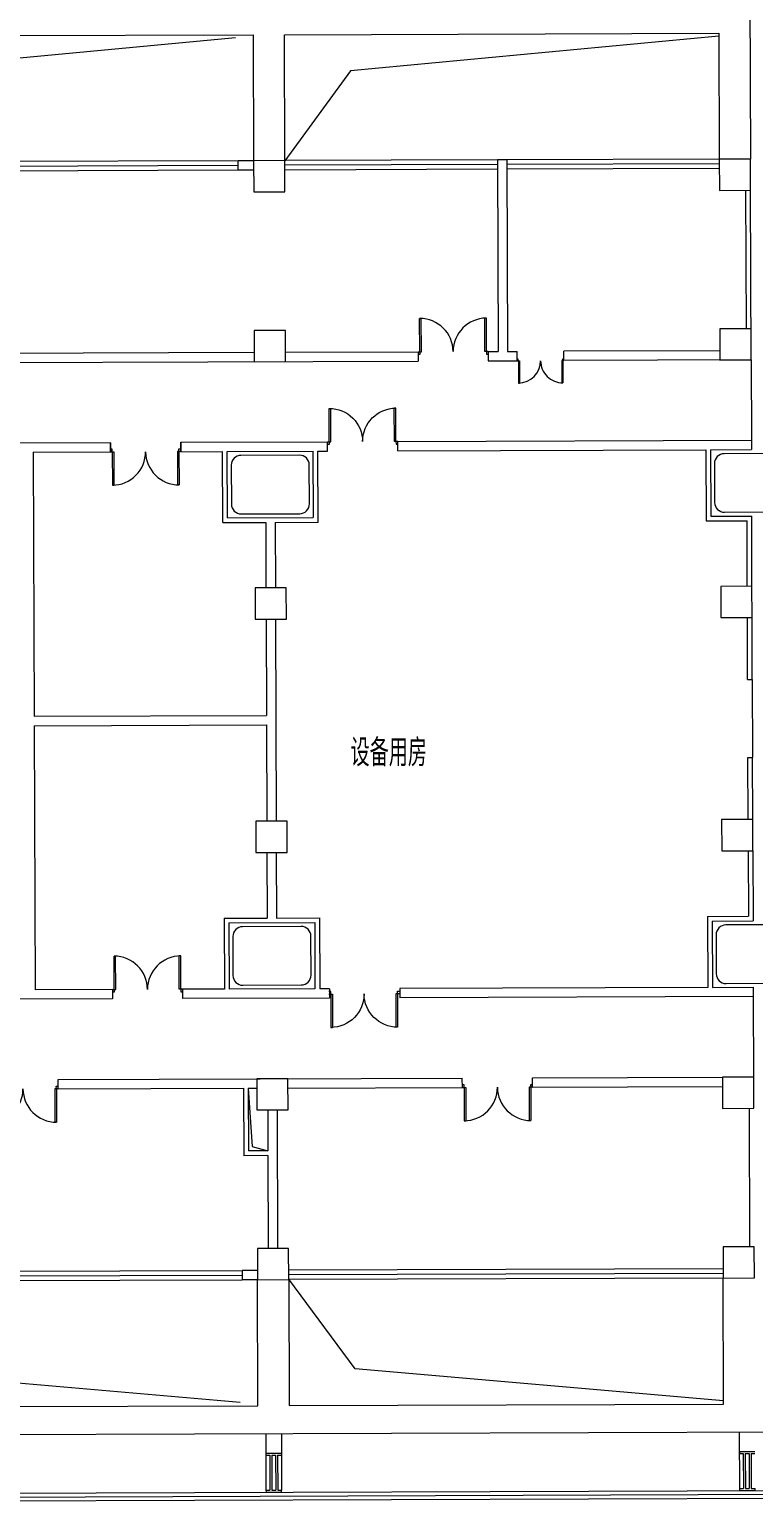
# Model space of a CAD drawing. Header units: millimetres. Extents: x 395197 to 699875, y 745 to 708816.
# Drawn here: x 461923 to 480476, y 551103 to 588886 of the extents above; entities that cross this region are included whole.
import ezdxf

# ---------------------------------------------------------------- set-up
doc = ezdxf.new("R2010")
doc.units = ezdxf.units.MM
for name, color, linetype, lineweight in [('1', 253, 'Continuous', 9), ('2', 253, 'Continuous', 9), ('3', 3, 'Continuous', 9), ('4', 4, 'Continuous', 9), ('5', 5, 'Continuous', 9), ('ARDOOR', 252, 'Continuous', 9), ('ARWALL', 7, 'Continuous', 9), ('C-NAME', 13, 'Continuous', 9), ('STAIR', 2, 'Continuous', 9)]:
    doc.layers.add(name, color=color, linetype=linetype, lineweight=lineweight)
doc.styles.add('ECADI', font='hzs.shx', dxfattribs={"width": 0.7, "bigfont": 'hztxt.shx'})

# ---------------------------------------------------------------- blocks, each defined once
blk = doc.blocks.new('AUD05D1S')
for p, q in [((-0.95, 0), (-0.95, 0.95)), ((-0.95, 0.95), (-0.904, 0.95)), ((-0.904, 0), (-0.904, 0.95)), ((0.95, 0.95), (0.904, 0.95)), ((0.904, 0), (0.904, 0.95)), ((0.95, 0), (0.95, 0.95)), ((-0.95, 0), (-0.904, 0)), ((0.95, 0), (0.904, 0))]:
    blk.add_line(p, q)
for points in [[(-1, 0), (-0.95, 0), (-0.95, -0.075), (-1, -0.075)], [(1, 0), (0.95, 0), (0.95, -0.075), (1, -0.075)]]:
    blk.add_lwpolyline(points)
for centre, start, end in [((-0.95, 0), 0, 90), ((0.95, 0), 90, 180)]:
    blk.add_arc(centre, 0.95, start, end)

msp = doc.modelspace()

# ---------------------------------------------------------------- linework, layer by layer
at = {"layer": '1', "extrusion": (-3.52896e-06, 4.65939e-05, 1)}
for p, q in [((480417, 580415, 0), (480424, 578355, 0)), ((480445, 572225, 0), (480452, 570225, 0)), ((480481, 562035, 0), (480474, 564095, 0)), ((467528, 561750, 0), (467633, 560257, 0)), ((467633, 560257, 0), (468033, 560141, 0))]:
    msp.add_line(p, q, dxfattribs=at)
at = {"layer": '2', "extrusion": (-3.52896e-06, 4.65939e-05, 1)}
for p, q in [((467273, 585519, 0), (456473, 585482, 0)), ((467274, 585279, 0), (456474, 585242, 0)), ((473912, 585543, 0), (468465, 585524, 0)), ((473913, 585303, 0), (468466, 585284, 0)), ((479599, 585562, 0), (474152, 585543, 0)), ((479600, 585321, 0), (474153, 585303, 0)), ((456572, 557042, 0), (467372, 557079, 0)), ((456573, 556922, 0), (467372, 556959, 0)), ((479698, 557122, 0), (468564, 557083, 0)), ((479698, 557002, 0), (468564, 556963, 0)), ((456573, 556801, 0), (467373, 556839, 0)), ((479699, 556882, 0), (468570, 556843, 0)), ((467978, 552894, 0), (467983, 551444, 0)), ((468378, 552895, 0), (468383, 551445, 0)), ((480112, 552936, 0), (480117, 551486, 0))]:
    msp.add_line(p, q, dxfattribs=at)
at = {"layer": '3', "color": 252, "extrusion": (-3.52896e-06, 4.65939e-05, 1)}
for p, q in [((480380, 591012, 0), (480399, 585565, 0)), ((467654, 588751, 0), (467665, 585520, 0)), ((468465, 585517, 0), (468454, 588753, 0)), ((479588, 588792, 0), (479599, 585562, 0)), ((467776, 553611, 0), (467765, 556841, 0)), ((468565, 556850, 0), (468576, 553613, 0)), ((479710, 553652, 0), (479699, 556882, 0)), ((443011, 552807, 0), (534301, 553125, 0)), ((441957, 551103, 0), (530385, 551411, 0)), ((442044, 551204, 0), (530385, 551511, 0)), ((442130, 551304, 0), (530385, 551611, 0))]:
    msp.add_line(p, q, dxfattribs=at)
at = {"layer": '4', "color": 4, "extrusion": (-3.52896e-06, 4.65939e-05, 1)}
for p, q in [((467273, 585399, 0), (456474, 585362, 0)), ((473912, 585423, 0), (468465, 585404, 0)), ((479599, 585441, 0), (474152, 585423, 0))]:
    msp.add_line(p, q, dxfattribs=at)
at = {"layer": '4', "color": 252, "extrusion": (-3.52896e-06, 4.65939e-05, 1)}
for p, q in [((467980, 552394, 0), (468380, 552395, 0)), ((467980, 552394, 0), (467980, 552344, 0)), ((468380, 552395, 0), (468380, 552345, 0)), ((480114, 552436, 0), (480514, 552437, 0)), ((480114, 552436, 0), (480114, 552386, 0)), ((480114, 552386, 0), (480214, 552386, 0)), ((480214, 552386, 0), (480217, 551486, 0)), ((480264, 552387, 0), (480267, 551487, 0)), ((480264, 552387, 0), (480364, 552387, 0)), ((480364, 552387, 0), (480367, 551487, 0)), ((480414, 552387, 0), (480417, 551487, 0)), ((480414, 552387, 0), (480514, 552387, 0)), ((467980, 552344, 0), (468080, 552344, 0)), ((468080, 552344, 0), (468083, 551444, 0)), ((468130, 552344, 0), (468230, 552345, 0)), ((468130, 552344, 0), (468133, 551444, 0)), ((468230, 552345, 0), (468233, 551445, 0)), ((468280, 552345, 0), (468380, 552345, 0)), ((468280, 552345, 0), (468283, 551445, 0)), ((467983, 551444, 0), (468083, 551444, 0)), ((468133, 551444, 0), (468233, 551445, 0)), ((468283, 551445, 0), (468383, 551445, 0)), ((480117, 551486, 0), (480217, 551486, 0)), ((480267, 551487, 0), (480367, 551487, 0)), ((480417, 551487, 0), (480517, 551487, 0))]:
    msp.add_line(p, q, dxfattribs=at)
at = {"layer": '4', "color": 252, "extrusion": (-3.52896e-06, 4.65939e-05, 1), "elevation": 33}
for points in [[(467983, 551444), (467984, 551394), (468384, 551395), (468383, 551445)], [(480117, 551486), (480117, 551436), (480517, 551437), (480517, 551487)]]:
    msp.add_lwpolyline(points, dxfattribs=at)
at = {"layer": '5', "color": 252, "extrusion": (-3.52896e-06, 4.65939e-05, 1), "elevation": 33, "flags": 128}
for points in [[(467204, 588668), (457765, 587779), (456081, 585474)], [(479588, 588711), (470149, 587822), (468465, 585517)], [(467326, 553690), (457881, 554514), (456181, 556807)], [(479710, 553733), (470265, 554557), (468565, 556850)]]:
    msp.add_lwpolyline(points, dxfattribs=at)
at = {"layer": 'ARDOOR', "color": 0, "extrusion": (-3.52896e-06, 4.65939e-05, 1)}
for p, q in [((467665, 585521, 0), (467273, 585519, 0)), ((467274, 585279, 0), (467273, 585519, 0)), ((467666, 585281, 0), (467274, 585279, 0)), ((467764, 557080, 0), (467372, 557079, 0)), ((467372, 557079, 0), (467373, 556839, 0)), ((467765, 556840, 0), (467373, 556839, 0))]:
    msp.add_line(p, q, dxfattribs=at)
at = {"layer": 'ARWALL', "color": 252, "extrusion": (-3.52896e-06, 4.65939e-05, 1)}
for p, q in [((473912, 585543, 0), (473929, 580633, 0)), ((474152, 585543, 0), (473912, 585543, 0)), ((474152, 585543, 0), (474169, 580633, 0)), ((480294, 581215, 0), (480282, 584765, 0)), ((480417, 580415, 0), (480401, 584765, 0)), ((458148, 580578, 0), (467682, 580611, 0)), ((458149, 580338, 0), (471880, 580385, 0)), ((468482, 580614, 0), (471879, 580625, 0)), ((471879, 580625, 0), (471880, 580385, 0)), ((473679, 580632, 0), (473929, 580633, 0)), ((473679, 580632, 0), (473680, 580392, 0)), ((473680, 580392, 0), (474420, 580394, 0)), ((474169, 580633, 0), (474419, 580634, 0)), ((474420, 580394, 0), (474419, 580634, 0)), ((479616, 580652, 0), (475619, 580638, 0)), ((475620, 580398, 0), (475619, 580638, 0)), ((480417, 580415, 0), (475620, 580398, 0)), ((453391, 578261, 0), (463998, 578298, 0)), ((463999, 578061, 0), (463998, 578299, 0)), ((463999, 578058, 0), (463998, 578298, 0)), ((463998, 578288, 0), (463999, 578058, 0)), ((465798, 578304, 0), (469560, 578317, 0)), ((465799, 578064, 0), (465798, 578304, 0)), ((465798, 578294, 0), (465799, 578064, 0)), ((466991, 578068, 0), (469191, 578076, 0)), ((469197, 576377, 0), (469191, 578079, 0)), ((469317, 576257, 0), (469311, 578079, 0)), ((469311, 578076, 0), (469561, 578077, 0)), ((469561, 578077, 0), (469560, 578317, 0)), ((471360, 578324, 0), (480424, 578355, 0)), ((471361, 578087, 0), (471360, 578327, 0)), ((471361, 578087, 0), (479255, 578114, 0)), ((479255, 578111, 0), (479261, 576291, 0)), ((479375, 578114, 0), (480425, 578117, 0)), ((479375, 578114, 0), (479381, 576412, 0)), ((480424, 578355, 0), (480425, 578117, 0)), ((462019, 578054, 0), (463999, 578061, 0)), ((462019, 578054, 0), (462043, 571281, 0)), ((465799, 578064, 0), (466871, 578068, 0)), ((466877, 576249, 0), (466871, 578070, 0)), ((466997, 576369, 0), (466991, 578071, 0)), ((466878, 576248, 0), (467977, 576252, 0)), ((466997, 576369, 0), (469196, 576376, 0)), ((467977, 576252, 0), (467983, 574572, 0)), ((468217, 576253, 0), (469317, 576257, 0)), ((468217, 576253, 0), (468223, 574573, 0)), ((479261, 576291, 0), (480311, 576295, 0)), ((479381, 576412, 0), (480431, 576415, 0)), ((480317, 574615, 0), (480311, 576295, 0)), ((480437, 574615, 0), (480431, 576415, 0)), ((467986, 573772, 0), (467995, 571302, 0)), ((468226, 573773, 0), (468244, 568592, 0)), ((480325, 572224, 0), (480320, 573815, 0)), ((480445, 572225, 0), (480440, 573815, 0)), ((480325, 572224, 0), (480445, 572225, 0)), ((462043, 571281, 0), (467995, 571302, 0)), ((462043, 571041, 0), (467995, 571062, 0)), ((462043, 571041, 0), (462067, 564271, 0)), ((467995, 571062, 0), (468004, 568591, 0)), ((480338, 568634, 0), (480332, 570225, 0)), ((480332, 570225, 0), (480452, 570225, 0)), ((480458, 568635, 0), (480452, 570225, 0)), ((468007, 567791, 0), (468013, 566111, 0)), ((468247, 567792, 0), (468253, 566111, 0)), ((480341, 567834, 0), (480347, 566155, 0)), ((480461, 567835, 0), (480468, 566035, 0)), ((466913, 566107, 0), (468013, 566111, 0)), ((466913, 566106, 0), (466919, 564288, 0)), ((467033, 565987, 0), (467039, 564288, 0)), ((467034, 565987, 0), (469233, 565995, 0)), ((468253, 566111, 0), (469352, 566115, 0)), ((469233, 565994, 0), (469239, 564296, 0)), ((469353, 566115, 0), (469359, 564296, 0)), ((479297, 566150, 0), (479303, 564331, 0)), ((479298, 566151, 0), (480347, 566155, 0)), ((479417, 566031, 0), (479423, 564333, 0)), ((479418, 566031, 0), (480468, 566035, 0)), ((464047, 564278, 0), (462067, 564271, 0)), ((464047, 564278, 0), (464048, 564038, 0)), ((466918, 564288, 0), (465847, 564284, 0)), ((465847, 564284, 0), (465848, 564044, 0)), ((469238, 564296, 0), (467039, 564288, 0)), ((469609, 564297, 0), (469359, 564296, 0)), ((469609, 564297, 0), (469610, 564057, 0)), ((479303, 564331, 0), (471409, 564303, 0)), ((471409, 564303, 0), (471410, 564063, 0)), ((479423, 564333, 0), (480473, 564336, 0)), ((480474, 564095, 0), (480473, 564336, 0)), ((464048, 564038, 0), (453441, 564001, 0)), ((469610, 564057, 0), (465848, 564044, 0)), ((480474, 564095, 0), (471410, 564063, 0)), ((462655, 561973, 0), (473014, 562009, 0)), ((462656, 561733, 0), (462655, 561973, 0)), ((473015, 561769, 0), (473014, 562009, 0)), ((474814, 562015, 0), (479681, 562032, 0)), ((474815, 561775, 0), (474814, 562015, 0)), ((462656, 561733, 0), (467408, 561749, 0)), ((467408, 561749, 0), (467414, 560019, 0)), ((467528, 561750, 0), (467533, 560140, 0)), ((467528, 561750, 0), (467748, 561750, 0)), ((468548, 561753, 0), (473015, 561769, 0)), ((474815, 561775, 0), (479682, 561792, 0)), ((468030, 561191, 0), (468033, 560141, 0)), ((468270, 561192, 0), (468282, 557642, 0)), ((480364, 561234, 0), (480376, 557684, 0)), ((468034, 560021, 0), (467414, 560019, 0)), ((468033, 560141, 0), (467533, 560140, 0)), ((468034, 560021, 0), (468042, 557641, 0))]:
    msp.add_line(p, q, dxfattribs=at)
at = {"layer": 'ARWALL', "color": 252, "extrusion": (-3.52896e-06, 4.65939e-05, 1), "elevation": 33}
for points in [[(467668, 584721), (468468, 584724), (468465, 585524), (467665, 585521)], [(479602, 584762), (480402, 584765), (480399, 585565), (479599, 585562)], [(467683, 580371), (468483, 580374), (468480, 581174), (467680, 581171)], [(479617, 580412), (480417, 580415), (480414, 581215), (479614, 581212)], [(467706, 573771), (468506, 573774), (468503, 574574), (467703, 574571)], [(479640, 573812), (480440, 573815), (480437, 574615), (479637, 574612)], [(479661, 567832), (480461, 567835), (480458, 568635), (479658, 568632)], [(467727, 567790), (468527, 567793), (468524, 568593), (467724, 568590)], [(467750, 561190), (468550, 561193), (468547, 561993), (467747, 561990)], [(479684, 561232), (480484, 561235), (480481, 562035), (479681, 562032)], [(479699, 556882), (480499, 556885), (480496, 557685), (479696, 557682)], [(467765, 556840), (468565, 556843), (468562, 557643), (467762, 557640)]]:
    msp.add_lwpolyline(points, close=True, dxfattribs=at)
for points in [[(467347, 576469), (468847, 576475, 0.414214), (469096, 576726), (469092, 577726, 0.414214), (468841, 577975), (467341, 577969, 0.414214), (467092, 577718), (467096, 576718, 0.414214), (467347, 576469)], [(479731, 576512), (481231, 576518, 0.414214), (481480, 576769), (481476, 577769, 0.414214), (481225, 578018), (479725, 578012, 0.414214), (479476, 577761), (479480, 576761, 0.414214), (479731, 576512)], [(467389, 564389), (468889, 564395, 0.414214), (469138, 564646), (469134, 565646, 0.414214), (468883, 565895), (467383, 565889, 0.414214), (467134, 565638), (467138, 564638, 0.414214), (467389, 564389)], [(479773, 564432), (481273, 564438, 0.414214), (481522, 564689), (481518, 565689, 0.414214), (481267, 565938), (479767, 565932, 0.414214), (479518, 565681), (479522, 564681, 0.414214), (479773, 564432)]]:
    msp.add_lwpolyline(points, format="xyb", close=True, dxfattribs=at)
at = {"layer": 'ARWALL', "color": 252}
for centre, start_param, end_param in [((480347, 580415, 0), 4.641397, 6.212193), ((469560, 578081, 0), 4.641397, 6.212193), ((466878, 576249, 0), 3.0706, 4.641397), ((466997, 576369, 0), 3.0706, 4.641397), ((469196, 576377, 0), 4.641397, 6.212193), ((469317, 576257, 0), 4.641397, 6.212193), ((469317, 576257, 0), 4.641397, 6.212193), ((479298, 566150, 0), 1.499804, 3.0706), ((480347, 566155, 0), 4.641397, 6.212574), ((466916, 565225, 0), 3.0706, 4.641397), ((462067, 564271, 0), 3.0706, 4.641397), ((466918, 564288, 0), 4.641397, 6.212193), ((467039, 564289, 0), 3.0706, 4.641397), ((462067, 564031, 0), 4.641397, 6.212193)]:
    msp.add_ellipse(centre, major_axis=(0.499, 0.037), ratio=1, start_param=start_param, end_param=end_param, dxfattribs=at)
at = {"layer": 'STAIR', "color": 252, "extrusion": (-3.52896e-06, 4.65939e-05, 1)}
for p, q in [((456070, 588710, 0), (467654, 588751, 0)), ((468454, 588753, 0), (479588, 588792, 0)), ((456192, 553570, 0), (467776, 553611, 0)), ((468576, 553613, 0), (479710, 553652, 0))]:
    msp.add_line(p, q, dxfattribs=at)

# ---------------------------------------------------------------- block references
at = {"layer": 'ARDOOR', "extrusion": (-3.52896e-06, 4.65939e-05, 1)}
for p, xscale, yscale, zscale, rotation in [((472779, 580629, -39), 900.0000000000895, 900.0000000000895, 900.0000000000895, 0.199453530237778), ((475020, 580396, -39), 600.000000000061, 600.000000000061, 600.000000000061, 180.1994535758888), ((464899, 578064, -39), 900.0000000000896, 900.0000000000896, 900.0000000000896, 180.1994535758814), ((464947, 564281, -39), 900.0000000000895, 900.0000000000895, 900.0000000000895, 0.199453530237778), ((473915, 561772, -39), 900.0000000000896, 900.0000000000896, 900.0000000000896, 180.1994535758814), ((461756, 561730, -39), 900.0000000000896, 900.0000000000896, 900.0000000000896, 180.1994535758814)]:
    msp.add_blockref('AUD05D1S', p, dxfattribs=dict(at, xscale=xscale, yscale=yscale, zscale=zscale, rotation=rotation))
at = {"layer": 'ARDOOR', "extrusion": (3.5295e-06, -4.65939e-05, -1)}
for p, xscale, yscale, zscale, rotation in [((-470460, 578322, 39), 900.0000000000872, 900.0000000000872, -900.0000000000005, 359.800546424117), ((-470498, 564165, 39), 900.0000000000888, 900.0000000000888, -900.0000000000019, 179.8005464697605)]:
    msp.add_blockref('AUD05D1S', p, dxfattribs=dict(at, xscale=xscale, yscale=yscale, zscale=zscale, rotation=rotation))

# ---------------------------------------------------------------- texts
at = {"layer": 'C-NAME', "color": 0, "style": 'ECADI', "width": 0.7}
msp.add_text('设备用房', height=700, rotation=0, dxfattribs=at).set_placement((470150, 569999, 0))

doc.saveas('drawing.dxf')
